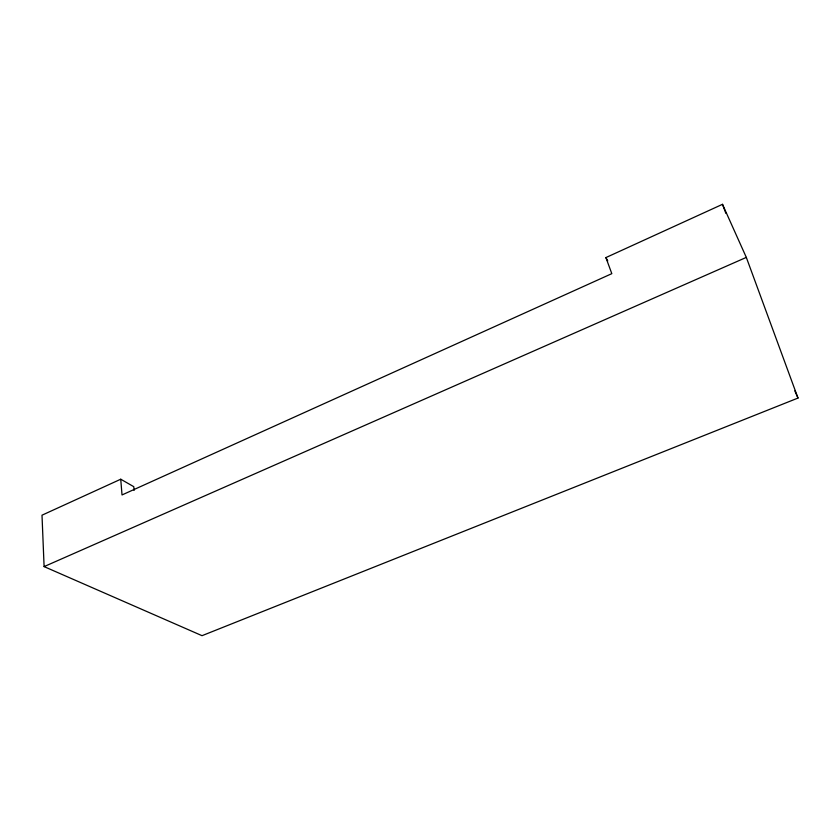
<?xml version="1.0" encoding="UTF-8"?>
<svg xmlns="http://www.w3.org/2000/svg" width="840" height="840" viewBox="0 0 840 840"><rect width="100%" height="100%" fill="white"/><g stroke="black" fill="none" stroke-linecap="round" stroke-linejoin="round"><path stroke-width="1.26" d="M120.74 479.22L42 515.193L44.1 566.601L202.031 635.68L798 398.055L746.319 257.397L722.495 204.32L605.892 257.586L611.814 273.651L122.02 494.949L120.74 479.22L133.78 486.685L134.106 490.413M44.1 566.601L746.319 257.397M605.892 257.586L607.761 260.935M794.819 390.883L798 398.055M722.495 204.32L725.865 213.36"/></g></svg>
